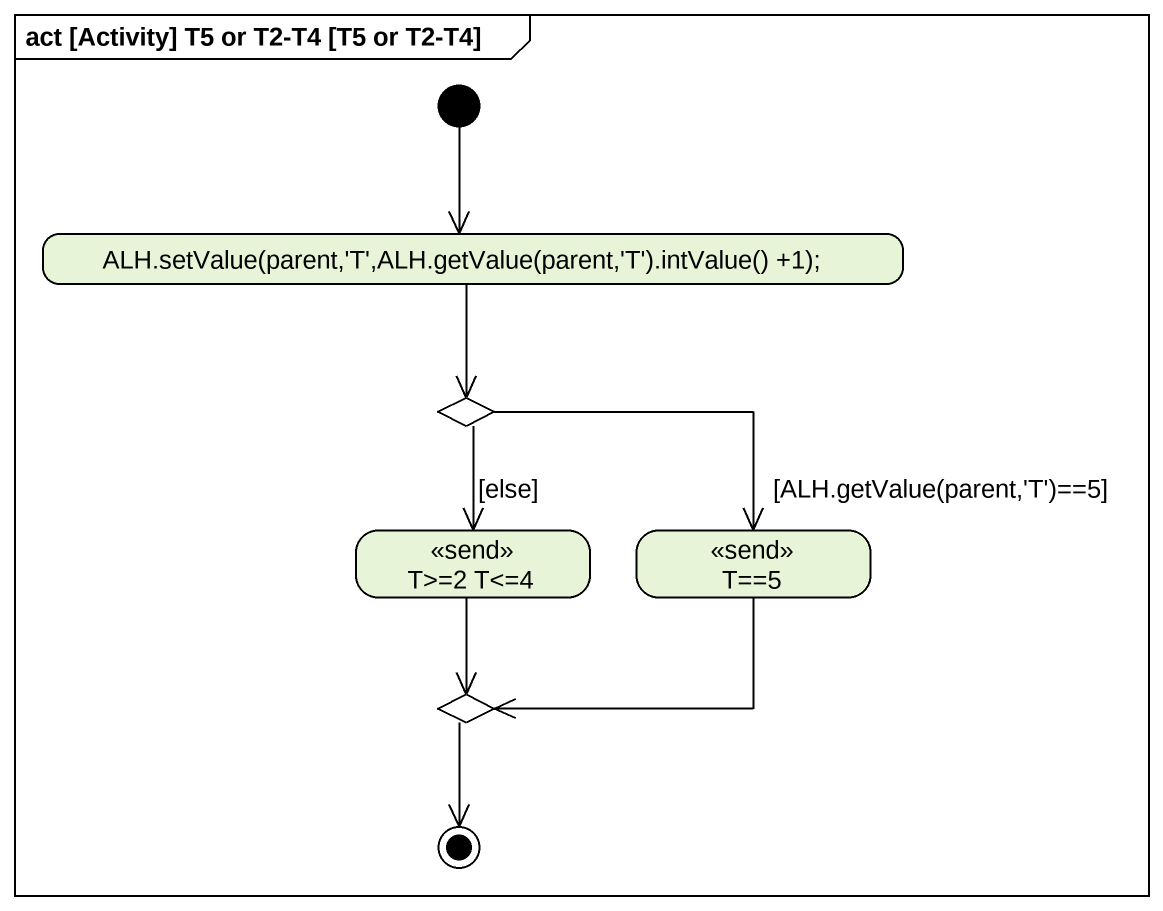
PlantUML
@startuml
mainframe act [Activity] T5 or T2-T4 [T5 or T2-T4]
hide empty description
state "ALH.setValue(parent,'T',ALH.getValue(parent,'T').intValue() +1);" as ALH_setValue_parent_T_ALH
state choice1 <<choice>>
state "T>=2 T<=4" as T_2_T_4 <<send>>
state "T==5" as T_5 <<send>>
state choice2 <<choice>>
[*] --> ALH_setValue_parent_T_ALH
ALH_setValue_parent_T_ALH --> choice1
choice1 --> T_2_T_4 : [else]
choice1 -right-> T_5 : [ALH.getValue(parent,'T')==5]
T_2_T_4 --> choice2
T_5 -left-> choice2
choice2 --> [*]
@enduml
